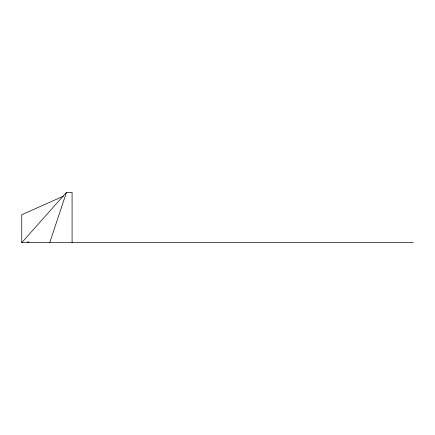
<?xml version="1.0" encoding="UTF-8"?>
<svg xmlns="http://www.w3.org/2000/svg" width="435" height="435" viewBox="0 0 435 435"><rect width="100%" height="100%" fill="white"/><g stroke="black" fill="none" stroke-linecap="round" stroke-linejoin="round"><path stroke-width="0.65" d="M49.715 242.67L66.495 192.33L72.085 192.33L72.085 242.67M413.25 242.67L21.75 242.67L66.495 192.33M63.494 196.152L21.75 214.705L21.75 242.67M27.187 242.077L29.004 241.882"/></g></svg>
